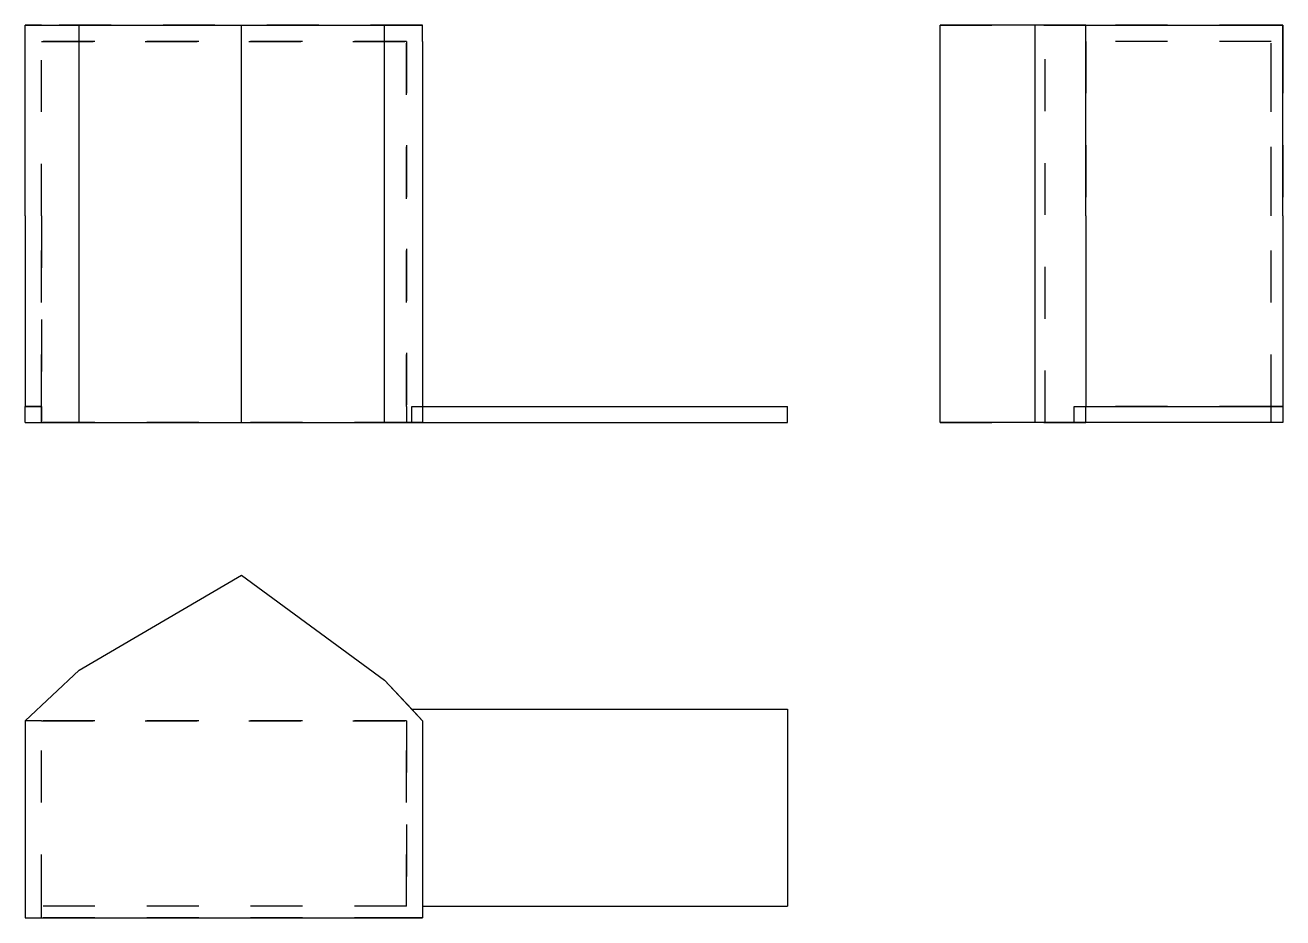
# Model space of a CAD drawing. Extents: x 0 to 2.42, y 0 to 1.72.
import ezdxf

# ---------------------------------------------------------------- set-up
doc = ezdxf.new("R2010")
doc.units = 0
doc.linetypes.add('HIDDEN', pattern=[0.073439, 0.048984, -0.024455])
for name, color, linetype in [('FRONT', 7, 'CONTINUOUS'), ('FRONT_HID', 7, 'HIDDEN'), ('LEFT', 7, 'CONTINUOUS'), ('LEFT_HID', 7, 'HIDDEN'), ('TOP', 7, 'CONTINUOUS'), ('TOP_HID', 7, 'HIDDEN')]:
    doc.layers.add(name, color=color, linetype=linetype)

msp = doc.modelspace()

# ---------------------------------------------------------------- linework, layer by layer
at = {"layer": 'FRONT'}
for p, q in [((0, 1.352514), (0, 1.719711)), ((0, 1.719711), (0.103922, 1.719711)), ((0.103922, 0.954105), (0.103922, 1.719711)), ((0.103922, 1.719711), (0.417098, 1.719711)), ((0.417098, 0.954105), (0.417098, 1.719711)), ((0.417098, 1.719711), (0.692169, 1.719711)), ((0.692169, 1.719711), (0.765606, 1.719711)), ((0.692169, 0.954105), (0.692169, 1.719711)), ((0.765606, 1.688499), (0.765606, 1.719711)), ((0.765606, 1.688499), (0.765606, 0.985317)), ((0, 1.352514), (0, 0.985317)), ((0, 0.954105), (0, 0.985317)), ((0.744686, 0.954105), (0.744686, 0.985317)), ((0.744686, 0.985317), (1.468788, 0.985317)), ((1.468788, 0.954105), (1.468788, 0.985317)), ((0, 0.954105), (0.103922, 0.954105)), ((0.103922, 0.954105), (0.417098, 0.954105)), ((0.417098, 0.954105), (0.692169, 0.954105)), ((0.692169, 0.954105), (0.744686, 0.954105)), ((0.744686, 0.954105), (1.468788, 0.954105))]:
    msp.add_line(p, q, dxfattribs=at)
at = {"layer": 'FRONT_HID', "linetype": 'HIDDEN'}
for p, q in [((0.031212, 1.719711), (0, 1.719711)), ((0, 1.719711), (0.031212, 1.719711)), ((0.031212, 1.719711), (0.765606, 1.719711)), ((0.765606, 1.719711), (0.031212, 1.719711)), ((0.031212, 1.719711), (0.765606, 1.719711)), ((0.031212, 1.688499), (0.734394, 1.688499)), ((0.031212, 1.352514), (0.031212, 1.688499)), ((0.031212, 1.352514), (0.031212, 1.688499)), ((0.734394, 1.688499), (0.031212, 1.688499)), ((0.734394, 1.688499), (0.734394, 0.985317)), ((0.734394, 0.985317), (0.734394, 1.688499)), ((0.765606, 1.688499), (0.765606, 0.954105)), ((0.031212, 1.352514), (0.031212, 0.985317)), ((0.031212, 0.985317), (0.031212, 1.352514)), ((0.031212, 0.985317), (0, 0.985317)), ((0, 0.985317), (0.031212, 0.985317)), ((0.031212, 0.985317), (0.031212, 0.954105)), ((0.031212, 0.954105), (0.031212, 0.985317)), ((0.734394, 0.985317), (0.734394, 0.954105)), ((0.734394, 0.985317), (0.734394, 0.954105)), ((0.744686, 0.985317), (0.765606, 0.985317)), ((0.765606, 0.985317), (1.468788, 0.985317)), ((0.765606, 0.985317), (0.765606, 0.954105)), ((0.734394, 0.954105), (0, 0.954105)), ((0.734394, 0.954105), (0.031212, 0.954105)), ((0.734394, 0.954105), (0.031212, 0.954105)), ((0.734394, 0.954105), (0.744686, 0.954105)), ((0.734394, 0.954105), (0.765606, 0.954105)), ((0.734394, 0.954105), (0.765606, 0.954105)), ((0.765606, 0.954105), (0.734394, 0.954105)), ((0.744686, 0.954105), (0.765606, 0.954105)), ((0.765606, 0.954105), (1.468788, 0.954105))]:
    msp.add_line(p, q, dxfattribs=at)
at = {"layer": 'LEFT'}
for p, q in [((1.945927, 1.719711), (1.762546, 1.719711)), ((1.762546, 0.954105), (1.762546, 1.719711)), ((2.043126, 1.719711), (1.945927, 1.719711)), ((1.945927, 0.954105), (1.945927, 1.719711)), ((2.043126, 1.352514), (2.043126, 1.719711)), ((2.043126, 1.719711), (2.422893, 1.719711)), ((2.422893, 1.352514), (2.422893, 1.719711)), ((2.043126, 1.352514), (2.043126, 0.985317)), ((2.422893, 1.352514), (2.422893, 0.985317)), ((2.043126, 0.954105), (2.043126, 0.985317)), ((2.043126, 0.985317), (2.422893, 0.985317)), ((2.400631, 0.954105), (2.400631, 0.985317)), ((2.422893, 0.985317), (2.422893, 0.954105)), ((1.945927, 0.954105), (1.762546, 0.954105)), ((2.043126, 0.954105), (1.945927, 0.954105)), ((2.400631, 0.954105), (2.043126, 0.954105)), ((2.422893, 0.954105), (2.400631, 0.954105))]:
    msp.add_line(p, q, dxfattribs=at)
at = {"layer": 'LEFT_HID', "linetype": 'HIDDEN'}
for p, q in [((1.762546, 1.719711), (1.964979, 1.719711)), ((1.964979, 1.719711), (2.043126, 1.719711)), ((1.964979, 0.954105), (1.964979, 1.719711)), ((2.400631, 1.719711), (2.043126, 1.719711)), ((2.043126, 1.688499), (2.043126, 1.719711)), ((2.043126, 1.719711), (2.400631, 1.719711)), ((2.422893, 1.719711), (2.400631, 1.719711)), ((2.400631, 1.719711), (2.422893, 1.719711)), ((2.422893, 1.688499), (2.422893, 1.719711)), ((2.422893, 1.719711), (2.422893, 1.688499)), ((2.043126, 1.688499), (2.043126, 0.985317)), ((2.043126, 1.352514), (2.043126, 1.688499)), ((2.400631, 1.688499), (2.043126, 1.688499)), ((2.400631, 1.688499), (2.043126, 1.688499)), ((2.043126, 1.688499), (2.043126, 0.985317)), ((2.400631, 1.352514), (2.400631, 1.688499)), ((2.400631, 0.985317), (2.400631, 1.688499)), ((2.422893, 1.352514), (2.422893, 1.688499)), ((2.422893, 1.688499), (2.422893, 0.954105)), ((2.422893, 1.688499), (2.422893, 0.954105)), ((2.400631, 0.985317), (2.400631, 1.352514)), ((2.020864, 0.985317), (2.043126, 0.985317)), ((2.020864, 0.954105), (2.020864, 0.985317)), ((2.020864, 0.954105), (2.020864, 0.985317)), ((2.020864, 0.985317), (2.400631, 0.985317)), ((2.400631, 0.985317), (2.043126, 0.985317)), ((2.043126, 0.985317), (2.400631, 0.985317)), ((2.422893, 0.985317), (2.400631, 0.985317)), ((1.762546, 0.954105), (1.964979, 0.954105)), ((1.964979, 0.954105), (2.020864, 0.954105)), ((2.043126, 0.954105), (2.020864, 0.954105)), ((2.020864, 0.954105), (2.043126, 0.954105)), ((2.400631, 0.954105), (2.020864, 0.954105))]:
    msp.add_line(p, q, dxfattribs=at)
at = {"layer": 'TOP'}
for p, q in [((0.103922, 0.476966), (0.417098, 0.660347)), ((0.417098, 0.660347), (0.692169, 0.457914)), ((0, 0.379767), (0.103922, 0.476966)), ((0.692169, 0.457914), (0.765606, 0.379767)), ((0.744686, 0.402029), (1.468788, 0.402029)), ((1.468788, 0.402029), (1.468788, 0.022262)), ((0, 0.379767), (0, 0)), ((0.765606, 0.379767), (0.765606, 0.022262)), ((0, 0), (0.031212, 0)), ((0.031212, 0), (0.765606, 0)), ((0.765606, 0.022262), (0.765606, 0)), ((0.765606, 0.022262), (1.468788, 0.022262))]:
    msp.add_line(p, q, dxfattribs=at)
at = {"layer": 'TOP_HID', "linetype": 'HIDDEN'}
for p, q in [((0.692169, 0.457914), (0.744686, 0.402029)), ((0.744686, 0.402029), (0.765606, 0.379767)), ((0.734394, 0.379767), (0, 0.379767)), ((0.031212, 0.379767), (0, 0.379767)), ((0.031212, 0.379767), (0.734394, 0.379767)), ((0.031212, 0.022262), (0.031212, 0.379767)), ((0.031212, 0.022262), (0.031212, 0.379767)), ((0.031212, 0.022262), (0.031212, 0.379767)), ((0.734394, 0.022262), (0.734394, 0.379767)), ((0.734394, 0.379767), (0.734394, 0.022262)), ((0.734394, 0.022262), (0.734394, 0.379767)), ((0.031212, 0), (0.031212, 0.022262)), ((0.734394, 0.022262), (0.031212, 0.022262)), ((0.031212, 0), (0.031212, 0.022262)), ((0.734394, 0.022262), (0.031212, 0.022262)), ((0.031212, 0), (0.734394, 0)), ((0.734394, 0), (0.031212, 0)), ((0.734394, 0), (0.765606, 0)), ((0.765606, 0), (0.734394, 0))]:
    msp.add_line(p, q, dxfattribs=at)

doc.saveas('drawing.dxf')
